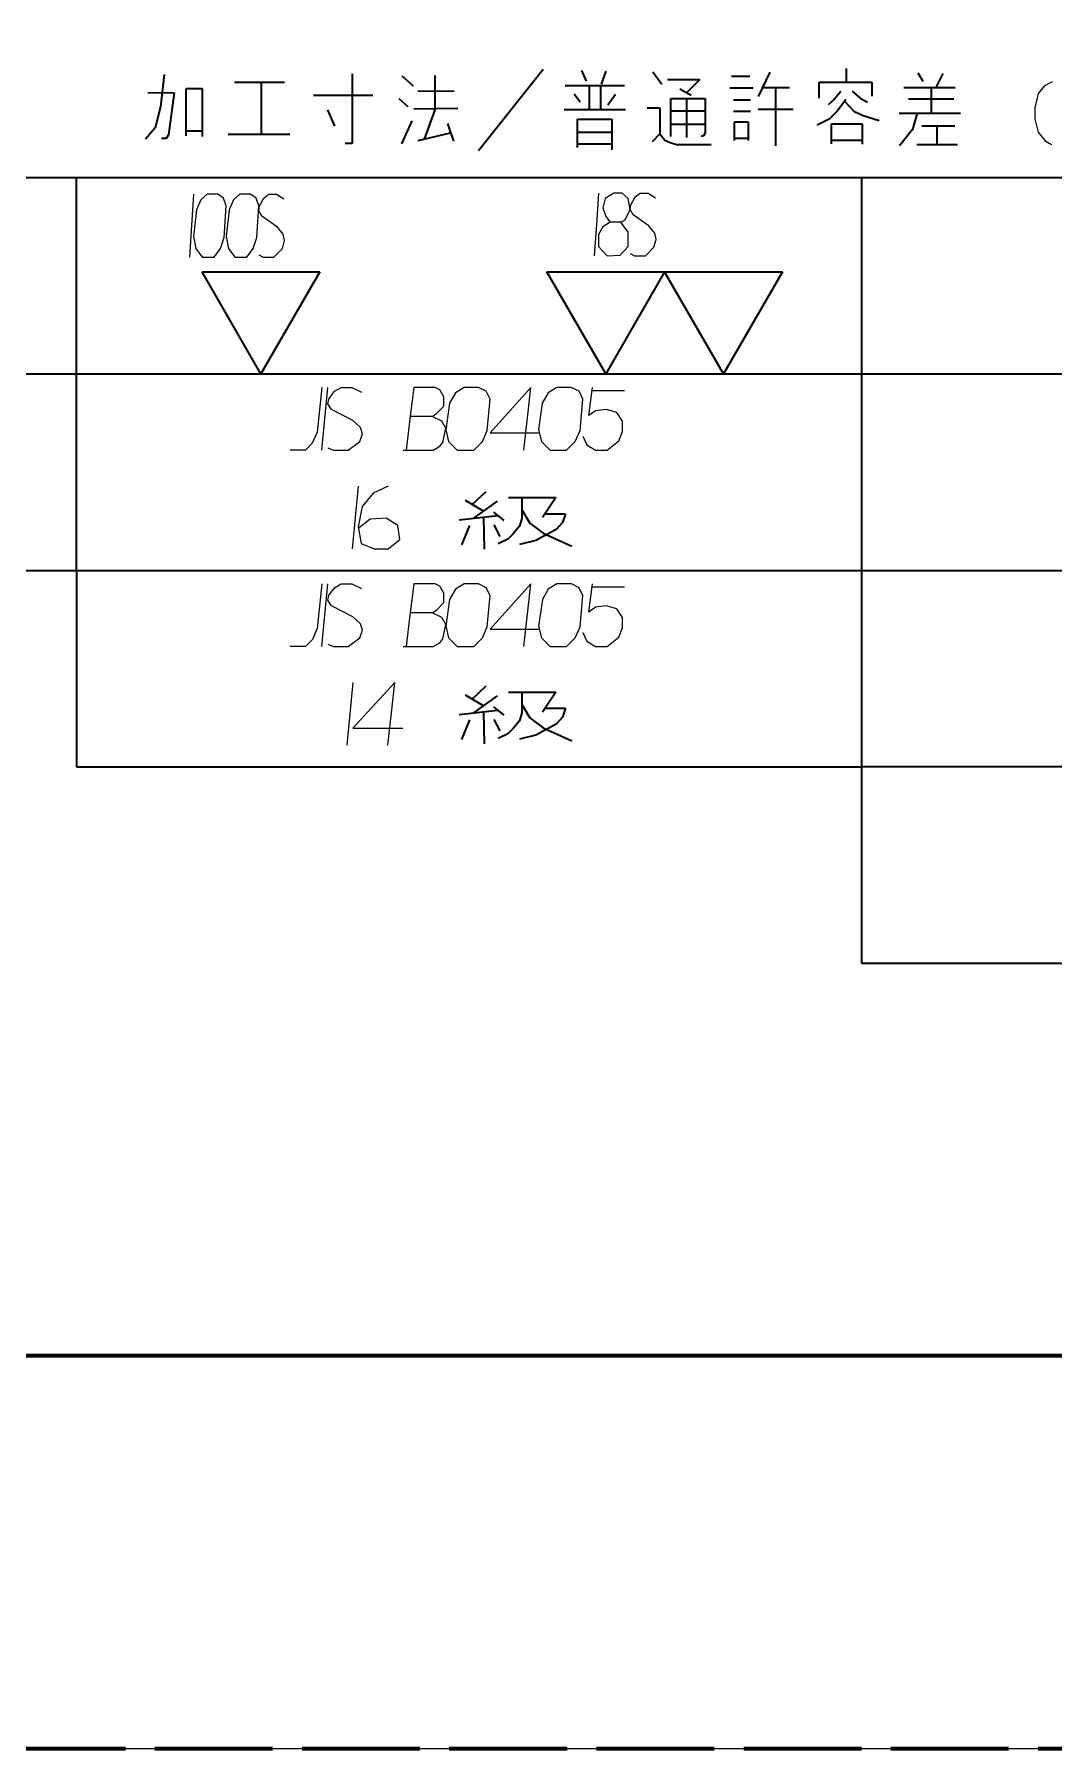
# Model space of a CAD drawing. Header units: millimetres. Extents: x 1333 to 104182, y -63985 to -5704.
# Drawn here: x 47320.7 to 47346.67, y -63984.58 to -63940.93 of the extents above; entities that cross this region are included whole.
import ezdxf

# ---------------------------------------------------------------- set-up
doc = ezdxf.new("R2010")
doc.units = ezdxf.units.MM
doc.header["$LTSCALE"] = 0.5
doc.linetypes.add('DASHED', pattern=[15, 12, -3])
for name, color, linetype in [('08', 1, 'Continuous'), ('11', 3, 'Continuous'), ('4虚线层', 2, 'DASHED')]:
    doc.layers.add(name, color=color, linetype=linetype)

# ---------------------------------------------------------------- blocks, each defined once
blk = doc.blocks.new('7725')
at = {"color": 7, "lineweight": 35, "ltscale": 0.020655}
blk.add_line((53920.561, -14951.796), (53920.371, -14953.438), dxfattribs=at)
at = {"color": 7, "lineweight": 35, "ltscale": 0.044147}
blk.add_line((53930.124, -14951.767), (53930.124, -14955.299), dxfattribs=at)
at = {"color": 7, "lineweight": 35, "ltscale": 0.009588}
blk.add_line((53932.668, -14951.855), (53933.238, -14952.368), dxfattribs=at)
at = {"color": 7, "lineweight": 35, "ltscale": 0.021799}
blk.add_line((53934.349, -14951.84), (53934.349, -14953.584), dxfattribs=at)
at = {"color": 7, "lineweight": 35, "ltscale": 0.066172}
blk.add_line((53936.572, -14955.665), (53939.862, -14951.518), dxfattribs=at)
at = {"color": 7, "lineweight": 35, "ltscale": 0.007379}
blk.add_line((53941.822, -14951.591), (53942.055, -14952.133), dxfattribs=at)
at = {"color": 7, "lineweight": 35, "ltscale": 0.008807}
blk.add_line((53943.064, -14951.62), (53942.816, -14952.28), dxfattribs=at)
at = {"color": 7, "lineweight": 35, "ltscale": 0.009663}
blk.add_line((53945.448, -14951.664), (53945.916, -14952.28), dxfattribs=at)
at = {"color": 7, "lineweight": 35, "ltscale": 0.020654}
blk.add_line((53946.193, -14952.045), (53947.845, -14952.045), dxfattribs=at)
at = {"color": 7, "lineweight": 35, "ltscale": 0.011899}
blk.add_line((53947.845, -14952.045), (53947.173, -14952.719), dxfattribs=at)
at = {"color": 7, "lineweight": 35, "ltscale": 0.011804}
blk.add_line((53949.458, -14951.879), (53950.402, -14951.879), dxfattribs=at)
at = {"color": 7, "lineweight": 35, "ltscale": 0.01708}
blk.add_line((53951.41, -14951.68), (53950.825, -14952.915), dxfattribs=at)
at = {"color": 7, "lineweight": 35, "ltscale": 0.008563}
blk.add_line((53955.295, -14951.491), (53955.295, -14952.176), dxfattribs=at)
at = {"color": 7, "lineweight": 35, "ltscale": 0.006218}
blk.add_line((53958.946, -14951.716), (53959.207, -14952.14), dxfattribs=at)
at = {"color": 7, "lineweight": 35, "ltscale": 0.010119}
blk.add_line((53960.232, -14951.734), (53959.864, -14952.455), dxfattribs=at)
at = {"color": 7, "lineweight": 35, "ltscale": 0.016825}
blk.add_line((53919.713, -14952.705), (53921.058, -14952.734), dxfattribs=at)
at = {"color": 7, "lineweight": 35, "ltscale": 0.026786}
blk.add_line((53921.058, -14952.734), (53920.78, -14954.859), dxfattribs=at)
at = {"color": 7, "lineweight": 35, "ltscale": 0.030225}
blk.add_line((53921.673, -14954.917), (53921.673, -14952.5), dxfattribs=at)
at = {"color": 7, "lineweight": 35, "ltscale": 0.010229}
for p, q in [((53921.673, -14952.5), (53922.491, -14952.5)), ((53921.673, -14954.654), (53922.491, -14954.654))]:
    blk.add_line(p, q, dxfattribs=at)
at = {"color": 7, "lineweight": 35, "ltscale": 0.030591}
blk.add_line((53922.491, -14952.5), (53922.491, -14954.947), dxfattribs=at)
at = {"color": 7, "lineweight": 35, "ltscale": 0.031799}
blk.add_line((53924.143, -14952.177), (53926.687, -14952.177), dxfattribs=at)
at = {"color": 7, "lineweight": 35, "ltscale": 0.033154}
blk.add_line((53925.489, -14952.177), (53925.489, -14954.83), dxfattribs=at)
at = {"color": 7, "lineweight": 35, "ltscale": 0.037646}
blk.add_line((53928.165, -14952.837), (53931.177, -14952.837), dxfattribs=at)
at = {"color": 7, "lineweight": 35, "ltscale": 0.007779}
blk.add_line((53932.508, -14953.012), (53932.975, -14953.423), dxfattribs=at)
at = {"color": 7, "lineweight": 35, "ltscale": 0.023221}
blk.add_line((53933.472, -14952.617), (53935.33, -14952.646), dxfattribs=at)
at = {"color": 7, "lineweight": 35, "ltscale": 0.037671}
blk.add_line((53940.988, -14952.345), (53944.002, -14952.345), dxfattribs=at)
at = {"color": 7, "lineweight": 35, "ltscale": 0.006379}
blk.add_line((53941.441, -14952.779), (53941.749, -14953.186), dxfattribs=at)
at = {"color": 7, "lineweight": 35, "ltscale": 0.015274}
for p, q in [((53942.203, -14952.345), (53942.203, -14953.567)), ((53942.777, -14952.345), (53942.777, -14953.567))]:
    blk.add_line(p, q, dxfattribs=at)
at = {"color": 7, "lineweight": 35, "ltscale": 0.008333}
blk.add_line((53943.556, -14952.817), (53943.162, -14953.355), dxfattribs=at)
at = {"color": 7, "lineweight": 35, "ltscale": 0.021924}
for p, q in [((53946.364, -14953.014), (53948.118, -14953.014)), ((53946.364, -14953.645), (53948.118, -14953.645)), ((53946.364, -14954.321), (53948.118, -14954.321))]:
    blk.add_line(p, q, dxfattribs=at)
at = {"color": 7, "lineweight": 35, "ltscale": 0.024112}
blk.add_line((53946.364, -14954.943), (53946.364, -14953.014), dxfattribs=at)
at = {"color": 7, "lineweight": 35, "ltscale": 0.008191}
blk.add_line((53946.831, -14952.521), (53947.398, -14952.849), dxfattribs=at)
at = {"color": 7, "lineweight": 35, "ltscale": 0.024789}
blk.add_line((53947.174, -14953.014), (53947.174, -14954.997), dxfattribs=at)
at = {"color": 7, "lineweight": 35, "ltscale": 0.022086}
blk.add_line((53948.118, -14953.014), (53948.118, -14954.781), dxfattribs=at)
at = {"color": 7, "lineweight": 35, "ltscale": 0.014954}
blk.add_line((53949.368, -14952.464), (53950.564, -14952.464), dxfattribs=at)
at = {"color": 7, "lineweight": 35, "ltscale": 0.017163}
blk.add_line((53951.044, -14952.453), (53952.417, -14952.453), dxfattribs=at)
at = {"color": 7, "lineweight": 35, "ltscale": 0.037097}
blk.add_line((53951.697, -14952.453), (53951.697, -14955.421), dxfattribs=at)
at = {"color": 7, "lineweight": 35, "ltscale": 0.033508}
blk.add_line((53953.927, -14952.185), (53956.608, -14952.185), dxfattribs=at)
at = {"color": 7, "lineweight": 35, "ltscale": 0.010254}
blk.add_line((53953.927, -14953.005), (53953.927, -14952.185), dxfattribs=at)
at = {"color": 7, "lineweight": 35, "ltscale": 0.006944}
blk.add_line((53955.025, -14952.663), (53954.666, -14953.086), dxfattribs=at)
at = {"color": 7, "lineweight": 35, "ltscale": 0.006856}
blk.add_line((53955.609, -14952.636), (53956.014, -14953.005), dxfattribs=at)
at = {"color": 7, "lineweight": 35, "ltscale": 0.005335}
blk.add_line((53956.014, -14953.005), (53956.392, -14953.204), dxfattribs=at)
at = {"color": 7, "lineweight": 35, "ltscale": 0.008789}
blk.add_line((53956.608, -14952.185), (53956.608, -14952.888), dxfattribs=at)
at = {"color": 7, "lineweight": 35, "ltscale": 0.032825}
blk.add_line((53958.236, -14952.447), (53960.862, -14952.447), dxfattribs=at)
at = {"color": 7, "lineweight": 35, "ltscale": 0.028784}
blk.add_line((53958.478, -14953.032), (53960.781, -14953.032), dxfattribs=at)
at = {"color": 7, "lineweight": 35, "ltscale": 0.016113}
blk.add_line((53959.63, -14952.473), (53959.63, -14953.762), dxfattribs=at)
at = {"color": 7, "lineweight": 35, "ltscale": 0.013815}
blk.add_line((53920.371, -14953.438), (53920.093, -14954.507), dxfattribs=at)
at = {"color": 7, "lineweight": 35, "ltscale": 0.011397}
blk.add_line((53928.867, -14953.584), (53929.232, -14954.419), dxfattribs=at)
at = {"color": 7, "lineweight": 35, "ltscale": 0.027969}
blk.add_line((53935.519, -14953.525), (53933.282, -14953.555), dxfattribs=at)
at = {"color": 7, "lineweight": 35, "ltscale": 0.020044}
blk.add_line((53934.349, -14953.584), (53933.808, -14955.094), dxfattribs=at)
at = {"color": 7, "lineweight": 35, "ltscale": 0.039233}
blk.add_line((53940.927, -14953.567), (53944.066, -14953.567), dxfattribs=at)
at = {"color": 7, "lineweight": 35, "ltscale": 0.008044}
blk.add_line((53945.17, -14953.496), (53945.813, -14953.496), dxfattribs=at)
at = {"color": 7, "lineweight": 35, "ltscale": 0.016486}
blk.add_line((53945.813, -14953.496), (53945.813, -14954.815), dxfattribs=at)
at = {"color": 7, "lineweight": 35, "ltscale": 0.010791}
for p, q in [((53949.556, -14953.086), (53950.42, -14953.086)), ((53949.566, -14953.663), (53950.429, -14953.663))]:
    blk.add_line(p, q, dxfattribs=at)
at = {"color": 7, "lineweight": 35, "ltscale": 0.022253}
blk.add_line((53950.825, -14953.564), (53952.605, -14953.564), dxfattribs=at)
at = {"color": 7, "lineweight": 35, "ltscale": 0.004706}
blk.add_line((53954.666, -14953.086), (53954.386, -14953.339), dxfattribs=at)
at = {"color": 7, "lineweight": 35, "ltscale": 0.007402}
blk.add_line((53954.863, -14953.645), (53954.44, -14954.06), dxfattribs=at)
at = {"color": 7, "lineweight": 35, "ltscale": 0.008876}
blk.add_line((53955.277, -14953.068), (53954.863, -14953.645), dxfattribs=at)
at = {"color": 7, "lineweight": 35, "ltscale": 0.008722}
blk.add_line((53955.218, -14953.149), (53955.69, -14953.663), dxfattribs=at)
at = {"color": 7, "lineweight": 35, "ltscale": 0.0066}
blk.add_line((53955.69, -14953.663), (53956.168, -14953.889), dxfattribs=at)
at = {"color": 7, "lineweight": 35, "ltscale": 0.010672}
blk.add_line((53956.168, -14953.889), (53956.986, -14954.132), dxfattribs=at)
at = {"color": 7, "lineweight": 35, "ltscale": 0.039124}
blk.add_line((53958.002, -14953.762), (53961.132, -14953.762), dxfattribs=at)
at = {"color": 7, "lineweight": 35, "ltscale": 0.0108}
blk.add_line((53958.92, -14953.762), (53958.677, -14954.592), dxfattribs=at)
at = {"color": 7, "lineweight": 35, "ltscale": 0.009468}
blk.add_line((53920.093, -14954.507), (53919.596, -14955.079), dxfattribs=at)
at = {"color": 7, "lineweight": 35, "ltscale": 0.016069}
blk.add_line((53932.668, -14955.328), (53933.195, -14954.156), dxfattribs=at)
at = {"color": 7, "lineweight": 35, "ltscale": 0.021238}
blk.add_line((53933.487, -14955.152), (53935.139, -14954.756), dxfattribs=at)
at = {"color": 7, "lineweight": 35, "ltscale": 0.011819}
blk.add_line((53934.993, -14954.287), (53935.301, -14955.181), dxfattribs=at)
at = {"color": 7, "lineweight": 35, "ltscale": 0.021753}
for p, q in [((53941.617, -14954.068), (53943.357, -14954.068)), ((53941.617, -14954.727), (53943.357, -14954.727)), ((53941.617, -14955.328), (53943.357, -14955.328))]:
    blk.add_line(p, q, dxfattribs=at)
at = {"color": 7, "lineweight": 35, "ltscale": 0.018134}
blk.add_line((53941.617, -14955.518), (53941.617, -14954.068), dxfattribs=at)
at = {"color": 7, "lineweight": 35, "ltscale": 0.019601}
blk.add_line((53943.357, -14954.068), (53943.357, -14955.636), dxfattribs=at)
at = {"color": 7, "lineweight": 35, "ltscale": 0.001928}
blk.add_line((53948.118, -14954.781), (53948.041, -14954.915), dxfattribs=at)
at = {"color": 7, "lineweight": 35, "ltscale": 0.008545}
for p, q in [((53949.62, -14954.195), (53950.303, -14954.195)), ((53949.62, -14955.033), (53950.303, -14955.033))]:
    blk.add_line(p, q, dxfattribs=at)
at = {"color": 7, "lineweight": 35, "ltscale": 0.011942}
for p, q in [((53949.62, -14955.15), (53949.62, -14954.195)), ((53950.303, -14954.195), (53950.303, -14955.15))]:
    blk.add_line(p, q, dxfattribs=at)
at = {"color": 7, "lineweight": 35, "ltscale": 0.008548}
blk.add_line((53954.44, -14954.06), (53953.829, -14954.366), dxfattribs=at)
at = {"color": 7, "lineweight": 35, "ltscale": 0.019666}
for p, q in [((53954.549, -14954.312), (53956.122, -14954.312)), ((53954.549, -14955.141), (53956.122, -14955.141))]:
    blk.add_line(p, q, dxfattribs=at)
at = {"color": 7, "lineweight": 35, "ltscale": 0.012732}
blk.add_line((53954.549, -14955.331), (53954.549, -14954.312), dxfattribs=at)
at = {"color": 7, "lineweight": 35, "ltscale": 0.012845}
blk.add_line((53956.122, -14954.312), (53956.122, -14955.34), dxfattribs=at)
at = {"color": 7, "lineweight": 35, "ltscale": 0.01322}
blk.add_line((53958.677, -14954.592), (53958.02, -14955.421), dxfattribs=at)
at = {"color": 7, "lineweight": 35, "ltscale": 0.021021}
blk.add_line((53959.153, -14954.402), (53960.835, -14954.402), dxfattribs=at)
at = {"color": 7, "lineweight": 35, "ltscale": 0.011719}
blk.add_line((53959.918, -14954.402), (53959.918, -14955.34), dxfattribs=at)
at = {"color": 7, "lineweight": 35, "ltscale": 0.00293}
blk.add_line((53920.649, -14955.05), (53920.415, -14955.05), dxfattribs=at)
at = {"color": 7, "lineweight": 35, "ltscale": 0.002891}
blk.add_line((53920.78, -14954.859), (53920.649, -14955.05), dxfattribs=at)
at = {"color": 7, "lineweight": 35, "ltscale": 0.039294}
blk.add_line((53923.807, -14954.83), (53926.951, -14954.83), dxfattribs=at)
at = {"color": 7, "lineweight": 35, "ltscale": 0.004382}
blk.add_line((53930.124, -14955.299), (53929.773, -14955.299), dxfattribs=at)
at = {"color": 7, "lineweight": 35, "ltscale": 0.007115}
blk.add_line((53945.813, -14954.815), (53945.411, -14955.218), dxfattribs=at)
at = {"color": 7, "lineweight": 35, "ltscale": 0.005093}
blk.add_line((53945.813, -14954.815), (53946.062, -14955.137), dxfattribs=at)
at = {"color": 7, "lineweight": 35, "ltscale": 0.003764}
blk.add_line((53946.062, -14955.137), (53946.34, -14955.255), dxfattribs=at)
at = {"color": 7, "lineweight": 35, "ltscale": 0.004227}
blk.add_line((53946.34, -14955.255), (53946.662, -14955.357), dxfattribs=at)
at = {"color": 7, "lineweight": 35, "ltscale": 0.022107}
blk.add_line((53946.662, -14955.357), (53948.43, -14955.357), dxfattribs=at)
at = {"color": 7, "lineweight": 35, "ltscale": 0.001934}
blk.add_line((53948.041, -14954.915), (53947.891, -14954.955), dxfattribs=at)
at = {"color": 7, "lineweight": 35, "ltscale": 0.025977}
blk.add_line((53958.901, -14955.349), (53960.979, -14955.349), dxfattribs=at)
at = {"color": 7, "lineweight": 35}
for p, q in [((53836.08, -14957.043), (54076.436, -14957.043)), ((53836.08, -14967.043), (54076.08, -14967.043)), ((53876.08, -14977.043), (53916.08, -14977.043)), ((53916.08, -14977.043), (54076.08, -14977.043)), ((53916.08, -14987.043), (53956.08, -14987.043)), ((54076.08, -14987.043), (53956.08, -14987.043)), ((53956.08, -14997.043), (53996.08, -14997.043)), ((54356.08, -15017.043), (53836.08, -15017.043))]:
    blk.add_line(p, q, dxfattribs=at)
at = {"color": 7, "lineweight": 35, "ltscale": 0.25}
blk.add_line((53916.08, -14977.043), (53916.08, -14957.043), dxfattribs=at)
at = {"color": 7, "lineweight": 35, "ltscale": 0.375}
blk.add_line((53956.08, -14957.043), (53956.08, -14987.043), dxfattribs=at)
at = {"color": 7, "lineweight": 35, "ltscale": 0.074999}
for p, q in [((53925.487, -14967.043), (53922.487, -14961.847)), ((53925.487, -14967.043), (53922.487, -14961.847)), ((53928.487, -14961.847), (53925.487, -14967.043)), ((53928.487, -14961.847), (53925.487, -14967.043)), ((53943.05, -14967.043), (53940.05, -14961.847)), ((53943.05, -14967.043), (53940.05, -14961.847)), ((53946.05, -14961.847), (53943.05, -14967.043)), ((53946.05, -14961.847), (53943.05, -14967.043)), ((53949.05, -14967.043), (53946.05, -14961.847)), ((53949.05, -14967.043), (53946.05, -14961.847)), ((53952.05, -14961.847), (53949.05, -14967.043)), ((53952.05, -14961.847), (53949.05, -14967.043))]:
    blk.add_line(p, q, dxfattribs=at)
at = {"color": 7, "lineweight": 35, "ltscale": 0.075}
for p, q in [((53922.487, -14961.847), (53928.487, -14961.847)), ((53922.487, -14961.847), (53928.487, -14961.847)), ((53940.05, -14961.847), (53946.05, -14961.847)), ((53940.05, -14961.847), (53946.05, -14961.847)), ((53946.05, -14961.847), (53952.05, -14961.847)), ((53946.05, -14961.847), (53952.05, -14961.847))]:
    blk.add_line(p, q, dxfattribs=at)
at = {"color": 7, "lineweight": 35, "ltscale": 0.012225}
for p, q in [((53936.949, -14973.036), (53936.234, -14973.703)), ((53936.949, -14982.946), (53936.234, -14983.613))]:
    blk.add_line(p, q, dxfattribs=at)
at = {"color": 7, "lineweight": 35, "ltscale": 0.013339}
blk.add_line((53935.888, -14973.464), (53936.802, -14974.017), dxfattribs=at)
at = {"color": 7, "lineweight": 35, "ltscale": 0.018495}
for p, q in [((53937.516, -14973.522), (53936.316, -14974.387)), ((53937.516, -14983.432), (53936.316, -14984.297))]:
    blk.add_line(p, q, dxfattribs=at)
at = {"color": 7, "lineweight": 35, "ltscale": 0.030115}
for p, q in [((53938.1, -14973.333), (53940.51, -14973.333)), ((53938.1, -14983.242), (53940.51, -14983.242))]:
    blk.add_line(p, q, dxfattribs=at)
at = {"color": 7, "lineweight": 35, "ltscale": 0.013083}
for p, q in [((53938.774, -14973.333), (53938.774, -14974.379)), ((53938.774, -14983.242), (53938.774, -14984.289))]:
    blk.add_line(p, q, dxfattribs=at)
at = {"color": 7, "lineweight": 35, "ltscale": 0.009837}
for p, q in [((53938.774, -14973.959), (53939.177, -14974.635)), ((53938.774, -14983.869), (53939.177, -14984.544))]:
    blk.add_line(p, q, dxfattribs=at)
at = {"color": 7, "lineweight": 35, "ltscale": 0.01536}
for p, q in [((53940.51, -14973.333), (53939.827, -14974.354)), ((53940.51, -14983.242), (53939.827, -14984.264))]:
    blk.add_line(p, q, dxfattribs=at)
at = {"color": 7, "lineweight": 35, "ltscale": 0.024924}
for p, q in [((53935.576, -14974.47), (53937.557, -14974.247)), ((53935.576, -14984.38), (53937.557, -14984.157))]:
    blk.add_line(p, q, dxfattribs=at)
at = {"color": 7, "lineweight": 35, "ltscale": 0.013404}
for p, q in [((53936.102, -14974.75), (53935.708, -14975.747)), ((53936.102, -14984.66), (53935.708, -14985.657))]:
    blk.add_line(p, q, dxfattribs=at)
at = {"color": 7, "lineweight": 35, "ltscale": 0.020496}
for p, q in [((53936.817, -14974.33), (53936.859, -14975.969)), ((53936.817, -14984.24), (53936.859, -14985.879))]:
    blk.add_line(p, q, dxfattribs=at)
at = {"color": 7, "lineweight": 35, "ltscale": 0.008484}
for p, q in [((53937.336, -14974.074), (53937.862, -14974.503)), ((53937.336, -14983.984), (53937.862, -14984.413))]:
    blk.add_line(p, q, dxfattribs=at)
at = {"color": 7, "lineweight": 35, "ltscale": 0.008293}
for p, q in [((53937.343, -14974.725), (53937.656, -14975.31)), ((53937.343, -14984.635), (53937.656, -14985.22))]:
    blk.add_line(p, q, dxfattribs=at)
at = {"color": 7, "lineweight": 35, "ltscale": 0.006364}
for p, q in [((53938.651, -14974.791), (53938.331, -14975.187)), ((53938.651, -14984.701), (53938.331, -14985.097))]:
    blk.add_line(p, q, dxfattribs=at)
at = {"color": 7, "lineweight": 35, "ltscale": 0.005373}
for p, q in [((53938.774, -14974.379), (53938.651, -14974.791)), ((53938.774, -14984.289), (53938.651, -14984.701))]:
    blk.add_line(p, q, dxfattribs=at)
at = {"color": 7, "lineweight": 35, "ltscale": 0.010659}
for p, q in [((53939.177, -14974.635), (53939.86, -14975.146)), ((53939.177, -14984.544), (53939.86, -14985.055))]:
    blk.add_line(p, q, dxfattribs=at)
at = {"color": 7, "lineweight": 35, "ltscale": 0.013049}
for p, q in [((53939.959, -14974.157), (53941.003, -14974.157)), ((53939.959, -14984.067), (53941.003, -14984.067))]:
    blk.add_line(p, q, dxfattribs=at)
at = {"color": 7, "lineweight": 35, "ltscale": 0.006121}
for p, q in [((53940.855, -14974.602), (53940.526, -14974.964)), ((53940.855, -14984.511), (53940.526, -14984.874))]:
    blk.add_line(p, q, dxfattribs=at)
at = {"color": 7, "lineweight": 35, "ltscale": 0.005858}
for p, q in [((53941.003, -14974.157), (53940.855, -14974.602)), ((53941.003, -14984.067), (53940.855, -14984.511))]:
    blk.add_line(p, q, dxfattribs=at)
at = {"color": 7, "lineweight": 35, "ltscale": 0.00685}
for p, q in [((53938.059, -14975.45), (53937.566, -14975.689)), ((53938.059, -14985.36), (53937.566, -14985.599))]:
    blk.add_line(p, q, dxfattribs=at)
at = {"color": 7, "lineweight": 35, "ltscale": 0.004731}
for p, q in [((53938.331, -14975.187), (53938.059, -14975.45)), ((53938.331, -14985.097), (53938.059, -14985.36))]:
    blk.add_line(p, q, dxfattribs=at)
at = {"color": 7, "lineweight": 35, "ltscale": 0.010785}
for p, q in [((53939.498, -14975.525), (53938.66, -14975.73)), ((53939.498, -14985.435), (53938.66, -14985.64))]:
    blk.add_line(p, q, dxfattribs=at)
at = {"color": 7, "lineweight": 35, "ltscale": 0.01464}
for p, q in [((53940.526, -14974.964), (53939.498, -14975.525)), ((53940.526, -14984.874), (53939.498, -14985.435))]:
    blk.add_line(p, q, dxfattribs=at)
at = {"color": 7, "lineweight": 35, "ltscale": 0.020157}
for p, q in [((53939.86, -14975.146), (53941.332, -14975.805)), ((53939.86, -14985.055), (53941.332, -14985.715))]:
    blk.add_line(p, q, dxfattribs=at)
at = {"color": 7, "lineweight": 35, "ltscale": 0.125}
for p, q in [((53916.08, -14977.043), (53916.08, -14987.043)), ((53956.08, -14987.043), (53956.08, -14997.043))]:
    blk.add_line(p, q, dxfattribs=at)
at = {"color": 7, "lineweight": 35, "ltscale": 0.013337}
blk.add_line((53935.888, -14983.374), (53936.802, -14983.926), dxfattribs=at)
at = {"color": 7, "lineweight": 70}
blk.add_line((54356.08, -15017.043), (52744.08, -15017.043), dxfattribs=at)
at = {"color": 3}
blk.add_lwpolyline([(52694.08, -13849.043), (54376.08, -13849.043), (54376.08, -15037.043), (52694.08, -15037.043)], close=True, dxfattribs=at)
at = {"color": 7, "lineweight": 13}
for points in [[(53965.802, -14952.164), (53965.402, -14952.364), (53965.082, -14952.764), (53964.922, -14953.484), (53964.922, -14954.044), (53965.082, -14954.724), (53965.442, -14955.164), (53965.762, -14955.364)], [(53922.054, -14957.887), (53921.946, -14959.487), (53921.837, -14961.087)], [(53925.381, -14960.967), (53925.598, -14961.087), (53926.14, -14961.087), (53926.574, -14960.647), (53926.683, -14960.247), (53926.61, -14959.927), (53926.321, -14959.567), (53925.526, -14959.007), (53925.381, -14958.727), (53925.417, -14958.487), (53925.634, -14958.087), (53925.887, -14957.887), (53926.285, -14957.887), (53926.646, -14958.127)], [(53942.688, -14957.827), (53942.578, -14959.427), (53942.468, -14961.027)], [(53943.824, -14959.307), (53944.044, -14959.187), (53944.301, -14958.667), (53944.191, -14958.107), (53943.897, -14957.827), (53943.458, -14957.827), (53943.018, -14958.107), (53942.908, -14958.587), (53943.055, -14959.027), (53943.275, -14959.307)], [(53944.301, -14960.907), (53944.52, -14961.027), (53945.07, -14961.027), (53945.51, -14960.587), (53945.62, -14960.187), (53945.546, -14959.867), (53945.253, -14959.507), (53944.447, -14958.947), (53944.301, -14958.667), (53944.337, -14958.427), (53944.557, -14958.027), (53944.813, -14957.827), (53945.217, -14957.827), (53945.583, -14958.067)], [(53928.594, -14967.724), (53928.348, -14970.004), (53928.102, -14970.564), (53927.757, -14970.924), (53926.969, -14970.924)], [(53928.594, -14970.924), (53928.742, -14969.324), (53928.89, -14967.724)], [(53928.89, -14970.804), (53929.185, -14970.924), (53929.924, -14970.924), (53930.515, -14970.484), (53930.662, -14970.084), (53930.564, -14969.764), (53930.17, -14969.404), (53929.087, -14968.844), (53928.89, -14968.564), (53928.939, -14968.324), (53929.234, -14967.924), (53929.579, -14967.724), (53930.121, -14967.724), (53930.613, -14967.964)], [(53932.731, -14970.924), (53934.257, -14970.924), (53934.602, -14970.724), (53934.749, -14970.524), (53934.897, -14969.804), (53934.7, -14969.444), (53934.208, -14969.204), (53934.454, -14969.044), (53934.799, -14968.684), (53934.799, -14968.204), (53934.602, -14967.844), (53934.355, -14967.724), (53933.272, -14967.724), (53933.075, -14969.324), (53932.878, -14970.924)], [(53938.886, -14970.924), (53939.083, -14969.124), (53939.23, -14967.724), (53937.162, -14970.044), (53939.624, -14970.044)], [(53941.889, -14970.204), (53942.086, -14970.644), (53942.529, -14970.924), (53943.12, -14970.924), (53943.711, -14970.444), (53943.908, -14969.964), (53943.908, -14969.444), (53943.613, -14969.004), (53943.071, -14968.844), (53942.529, -14968.924), (53942.185, -14969.164), (53942.382, -14967.724)], [(53942.382, -14967.884), (53944.006, -14967.884)], [(53934.208, -14969.204), (53933.075, -14969.204)], [(53930.435, -14972.751), (53930.282, -14974.351), (53930.13, -14975.951)], [(53931.959, -14972.751), (53931.197, -14973.111), (53930.638, -14973.791), (53930.435, -14974.831), (53930.587, -14975.671), (53931.248, -14975.951), (53931.959, -14975.951), (53932.568, -14975.471), (53932.467, -14974.751), (53931.857, -14974.391), (53931.045, -14974.431), (53930.486, -14974.871)], [(53928.595, -14977.724), (53928.349, -14980.004), (53928.103, -14980.564), (53927.758, -14980.924), (53926.97, -14980.924)], [(53928.595, -14980.924), (53928.743, -14979.324), (53928.89, -14977.724)], [(53928.89, -14980.804), (53929.186, -14980.924), (53929.924, -14980.924), (53930.515, -14980.484), (53930.663, -14980.084), (53930.564, -14979.764), (53930.171, -14979.404), (53929.087, -14978.844), (53928.89, -14978.564), (53928.94, -14978.324), (53929.235, -14977.924), (53929.58, -14977.724), (53930.121, -14977.724), (53930.614, -14977.964)], [(53932.731, -14980.924), (53934.257, -14980.924), (53934.602, -14980.724), (53934.75, -14980.524), (53934.898, -14979.804), (53934.701, -14979.444), (53934.208, -14979.204), (53934.454, -14979.044), (53934.799, -14978.684), (53934.799, -14978.204), (53934.602, -14977.844), (53934.356, -14977.724), (53933.273, -14977.724), (53933.076, -14979.324), (53932.879, -14980.924)], [(53938.886, -14980.924), (53939.083, -14979.124), (53939.231, -14977.724), (53937.163, -14980.044), (53939.625, -14980.044)], [(53941.89, -14980.204), (53942.087, -14980.644), (53942.53, -14980.924), (53943.121, -14980.924), (53943.712, -14980.444), (53943.909, -14979.964), (53943.909, -14979.444), (53943.613, -14979.004), (53943.071, -14978.844), (53942.53, -14978.924), (53942.185, -14979.164), (53942.382, -14977.724)], [(53942.382, -14977.884), (53944.007, -14977.884)], [(53934.208, -14979.204), (53933.076, -14979.204)], [(53930.172, -14982.751), (53930.02, -14984.351), (53929.867, -14985.951)], [(53931.947, -14985.951), (53932.15, -14984.151), (53932.302, -14982.751), (53930.172, -14985.071), (53932.708, -14985.071)]]:
    blk.add_lwpolyline(points, dxfattribs=at)
for points in [[(53923.103, -14961.087), (53923.428, -14960.647), (53923.609, -14960.087), (53923.718, -14958.487), (53923.573, -14958.087), (53923.284, -14957.887), (53922.741, -14957.887), (53922.416, -14958.167), (53922.199, -14958.687), (53922.054, -14960.047), (53922.163, -14960.647), (53922.488, -14961.087)], [(53924.766, -14961.087), (53925.092, -14960.647), (53925.272, -14960.087), (53925.381, -14958.487), (53925.236, -14958.087), (53924.947, -14957.887), (53924.405, -14957.887), (53924.079, -14958.167), (53923.862, -14958.687), (53923.718, -14960.047), (53923.826, -14960.647), (53924.151, -14961.087)], [(53943.128, -14961.027), (53943.788, -14960.987), (53944.191, -14960.547), (53944.191, -14959.827), (53943.824, -14959.307), (53943.275, -14959.307), (53942.908, -14959.547), (53942.688, -14959.947), (53942.688, -14960.547)], [(53936.325, -14970.924), (53936.768, -14970.484), (53937.014, -14969.924), (53937.162, -14968.324), (53936.965, -14967.924), (53936.571, -14967.724), (53935.833, -14967.724), (53935.39, -14968.004), (53935.094, -14968.524), (53934.897, -14969.884), (53935.045, -14970.484), (53935.488, -14970.924)], [(53941.052, -14970.924), (53941.495, -14970.484), (53941.741, -14969.924), (53941.889, -14968.324), (53941.692, -14967.924), (53941.298, -14967.724), (53940.56, -14967.724), (53940.117, -14968.004), (53939.821, -14968.524), (53939.624, -14969.884), (53939.772, -14970.484), (53940.215, -14970.924)], [(53936.326, -14980.924), (53936.769, -14980.484), (53937.015, -14979.924), (53937.163, -14978.324), (53936.966, -14977.924), (53936.572, -14977.724), (53935.833, -14977.724), (53935.39, -14978.004), (53935.095, -14978.524), (53934.898, -14979.884), (53935.045, -14980.484), (53935.489, -14980.924)], [(53941.053, -14980.924), (53941.496, -14980.484), (53941.742, -14979.924), (53941.89, -14978.324), (53941.693, -14977.924), (53941.299, -14977.724), (53940.56, -14977.724), (53940.117, -14978.004), (53939.822, -14978.524), (53939.625, -14979.884), (53939.772, -14980.484), (53940.216, -14980.924)]]:
    blk.add_lwpolyline(points, close=True, dxfattribs=at)
at = {"layer": '11'}
blk.add_lwpolyline([(52694.08, -13849.043), (54376.08, -13849.043), (54376.08, -15037.043), (52694.08, -15037.043)], close=True, dxfattribs=at)
blk = doc.blocks.new('A$C0C1E3B5D')
at = {"color": 7, "lineweight": 70}
blk.add_line((1682, 0), (0, 0), dxfattribs=at)
at = {"layer": '08', "color": 3}
blk.add_blockref('7725', (-52694.08, 15037.043), dxfattribs=at)

msp = doc.modelspace()

# ---------------------------------------------------------------- block references
at = {"layer": '4虚线层', "color": 3, "xscale": 0.5, "yscale": 0.5, "zscale": 0.5}
msp.add_blockref('A$C0C1E3B5D', (46710.775, -63984.579), dxfattribs=at)

doc.saveas('drawing.dxf')
